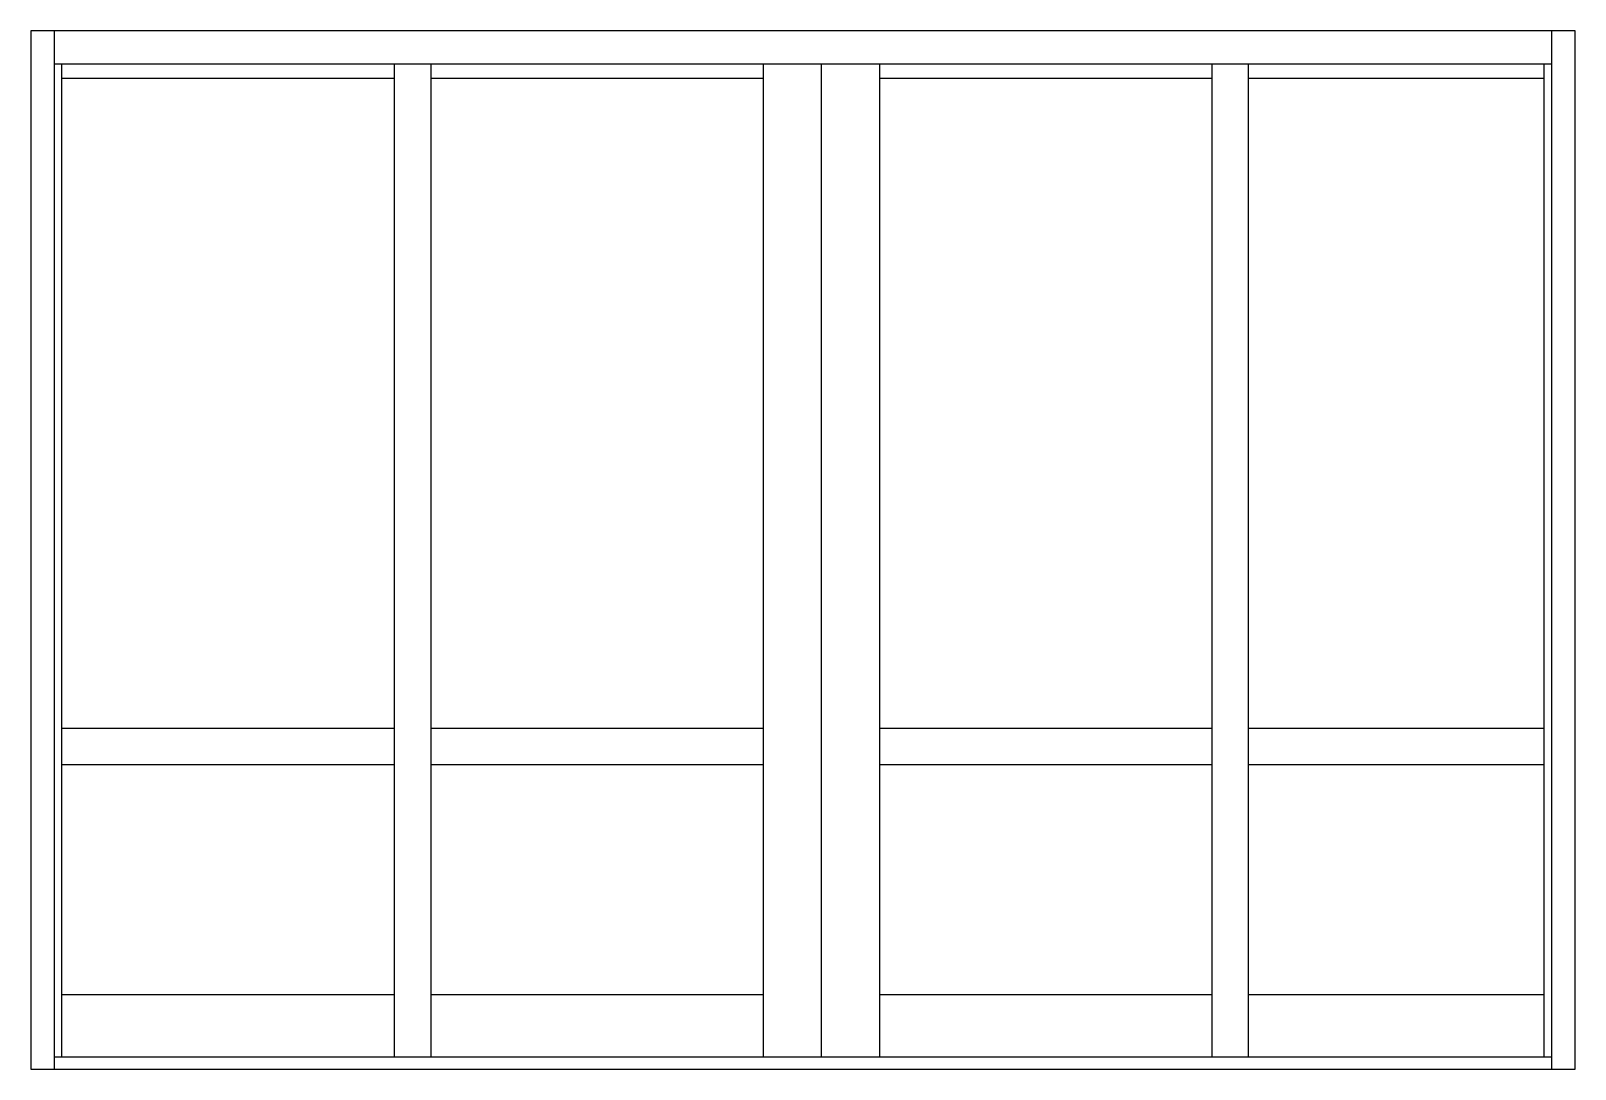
# Model space of a CAD drawing. Extents: x -56 to 119, y -34 to 74.
# Drawn here: x 30.1 to 119.4, y -34 to 26.1 of the extents above; entities that cross this region are included whole.
import ezdxf

# ---------------------------------------------------------------- set-up
doc = ezdxf.new("R2010")
doc.units = 0
doc.header["$LTSCALE"] = 0.25
doc.header["$MEASUREMENT"] = 0
doc.layers.get('0').update_dxf_attribs({"linetype": 'CONTINUOUS'})

msp = doc.modelspace()

# ---------------------------------------------------------------- linework, layer by layer
at = {"color": 1}
for p, q in [((119.394728, 26.053426), (30.061009, 26.053426)), ((30.061009, 26.053426), (30.061009, -34.021434)), ((31.405725, 26.053426), (31.405725, -34.021434)), ((118.050013, -34.021434), (118.050013, 26.053426)), ((119.394728, -34.021434), (119.394728, 26.053426)), ((118.050013, 24.127715), (31.405725, 24.127715)), ((31.405725, -33.310628), (118.050013, -33.310628)), ((30.061009, -34.021434), (119.394728, -34.021434))]:
    msp.add_line(p, q, dxfattribs=at)
at = {"color": 5}
for p, q in [((31.858449, -33.310628), (31.858449, 24.127715)), ((51.082404, 24.127715), (51.082404, -33.310628)), ((53.197039, 24.127715), (53.197039, -33.310628)), ((72.420994, 24.127715), (72.420994, -33.310628)), ((75.785186, 24.127715), (75.785186, -33.310628)), ((79.149378, 24.127715), (79.149378, -33.310628)), ((98.373333, 24.127715), (98.373333, -33.310628)), ((100.487968, 24.127715), (100.487968, -33.310628)), ((117.597288, -33.310628), (117.597288, 24.127715)), ((51.082404, 23.289982), (31.858449, 23.289982)), ((72.420994, 23.289982), (53.197039, 23.289982)), ((98.373333, 23.289982), (79.149378, 23.289982)), ((117.597288, 23.289982), (100.487968, 23.289982)), ((51.082404, -14.304945), (31.858449, -14.304945)), ((72.420994, -14.304945), (53.197039, -14.304945)), ((98.373333, -14.304945), (79.149378, -14.304945)), ((117.597288, -14.304945), (100.487968, -14.304945)), ((51.082404, -16.41958), (31.858449, -16.41958)), ((72.420994, -16.41958), (53.197039, -16.41958)), ((98.373333, -16.41958), (79.149378, -16.41958)), ((117.597288, -16.41958), (100.487968, -16.41958)), ((31.858449, -29.696044), (51.082404, -29.696044)), ((53.197039, -29.696044), (72.420994, -29.696044)), ((79.149378, -29.696044), (98.373333, -29.696044)), ((100.487968, -29.696044), (117.597288, -29.696044))]:
    msp.add_line(p, q, dxfattribs=at)

doc.saveas('drawing.dxf')
